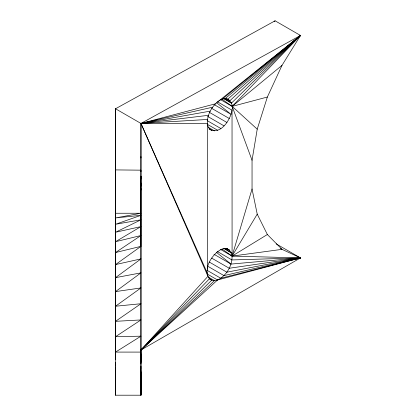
<?xml version="1.0" encoding="UTF-8"?>
<svg xmlns="http://www.w3.org/2000/svg" width="416" height="416" viewBox="0 0 416 416"><rect width="100%" height="100%" fill="white"/><g stroke="black" fill="none" stroke-linecap="round" stroke-linejoin="round"><path stroke-width="0.62" d="M115.549 372.362L115.549 395.2L140.951 395.2L140.951 370.323M140.936 371.873L140.951 395.2L140.951 350.017L300.482 257.91L282.001 249.35L267.363 234.52L257.223 214.146L252.044 188.994L252.044 160.269L257.223 129.184L267.363 97.037L282.001 65.364L300.482 35.464L275.08 20.8L115.518 108.758L115.549 395.2L115.549 367.338M115.534 366.304L115.534 362.398M115.549 359.419L115.534 321.318L140.951 303.727L115.534 306.228L115.534 291.6L140.951 272.86L115.534 277.654L115.549 342.831M115.534 232.248L115.549 213.247L140.951 213.247L115.549 217.922L140.951 215.337L115.534 224.271L140.951 219.809L115.534 232.248L140.951 226.59L115.534 241.706L140.951 235.518L115.534 252.538L115.534 277.654L140.967 258.898L140.951 176.108L140.951 246.35L115.549 264.571L115.534 179.088M115.534 189.056L115.534 190.029L115.534 186.217M115.534 167.43L115.534 162.495M115.534 157.456L115.534 156.484L115.534 157.971M115.549 373.329L115.534 371.873M140.936 369.528L140.936 366.304M140.936 362.398L140.951 353.72M140.951 190.018L140.936 188.562M140.936 186.217L140.936 182.993M140.936 179.088L140.951 170.17L115.549 169.91L115.534 180.294M140.951 157.976L140.951 156.66M140.951 363.615L140.967 258.898L115.549 264.571M140.951 171.725L140.951 123.443L115.518 108.758L115.534 174.814M115.518 170.409L115.534 166.218L115.549 169.91M115.534 358.124L115.534 321.318L140.951 319.935L115.549 336.69L140.951 336.175L115.549 352.087L140.951 352.087M140.951 373.329L140.967 372.606M140.951 395.2L140.951 123.443L300.482 35.464L218.629 101.145C211.775 106.257 207.111 114.65 207.34 123.297L207.392 269.188C205.644 275.319 210.714 283.171 217.542 279.978L300.482 257.91L276.182 243.885M218.629 101.145C225.805 95.04 234.312 101.613 232.034 110.214L232.086 256.105C232.242 265.855 226.455 275.818 217.542 279.978L140.951 350.017L207.969 276.276L140.951 123.443L215.457 103.797M207.392 269.188C207.048 258.57 227.568 237.052 232.086 256.105L300.482 257.91L220.797 278.257L207.064 270.327M252.044 188.994L232.086 256.105L220.558 249.439M209.014 128.918C220.246 136.058 230.552 119.756 232.034 110.214L217.209 101.644M257.223 214.146L232.086 256.105L222.071 249.033M208.395 277.155L214.438 280.644L140.951 350.017L209.482 278.725M252.044 160.269L232.17 106.382L300.482 35.464L221.884 99.419M140.951 350.017L211.676 280.228L208.931 278.642M223.766 98.686L231.457 103.126L300.482 35.464L224.988 98.738M229.944 100.656L226.647 98.722L229.944 100.656L300.482 35.464L227.75 99.174M274.108 21.648L275.08 20.8M220.636 99.715L232.17 106.382L282.001 65.364M115.534 306.228L140.951 287.929L115.534 291.6M267.363 234.52L232.086 256.105L282.001 249.35L280.348 248.394M222.154 99.31L232.17 106.382L267.363 97.037M115.534 252.538L140.951 246.35M217.131 251.368L231.956 259.938L300.482 257.91L223.974 275.605L208.042 266.406M212.576 107.208L140.951 123.443L207.262 273.021M213.959 254.249L230.989 264.082L300.482 257.91L226.85 272.194L209.269 262.044M210.179 111.14L140.951 123.443L207.34 123.297L208.047 126.552L209.56 129.002L211.76 130.504M300.482 257.91L229.247 268.258L211.666 258.107M208.437 115.315L140.951 123.443L207.475 119.46M214.037 104.525L231.067 114.358L216.606 102.674M211.749 108.384L229.33 118.534M209.352 112.32L226.933 122.47M207.568 116.36L224.052 125.876M207.142 120.598L220.88 128.528M207.184 124.228L217.625 130.255M208.473 127.431L214.516 130.92M223.688 248.409L231.379 252.85L224.448 248.362M207.106 273.952L217.542 279.978M226.569 248.477L229.866 250.38L226.569 248.451M224.526 98.634L231.457 103.126M216.528 252.398L230.989 264.082M232.17 106.382L257.223 129.184M115.518 108.758L115.549 156.66"/></g></svg>
